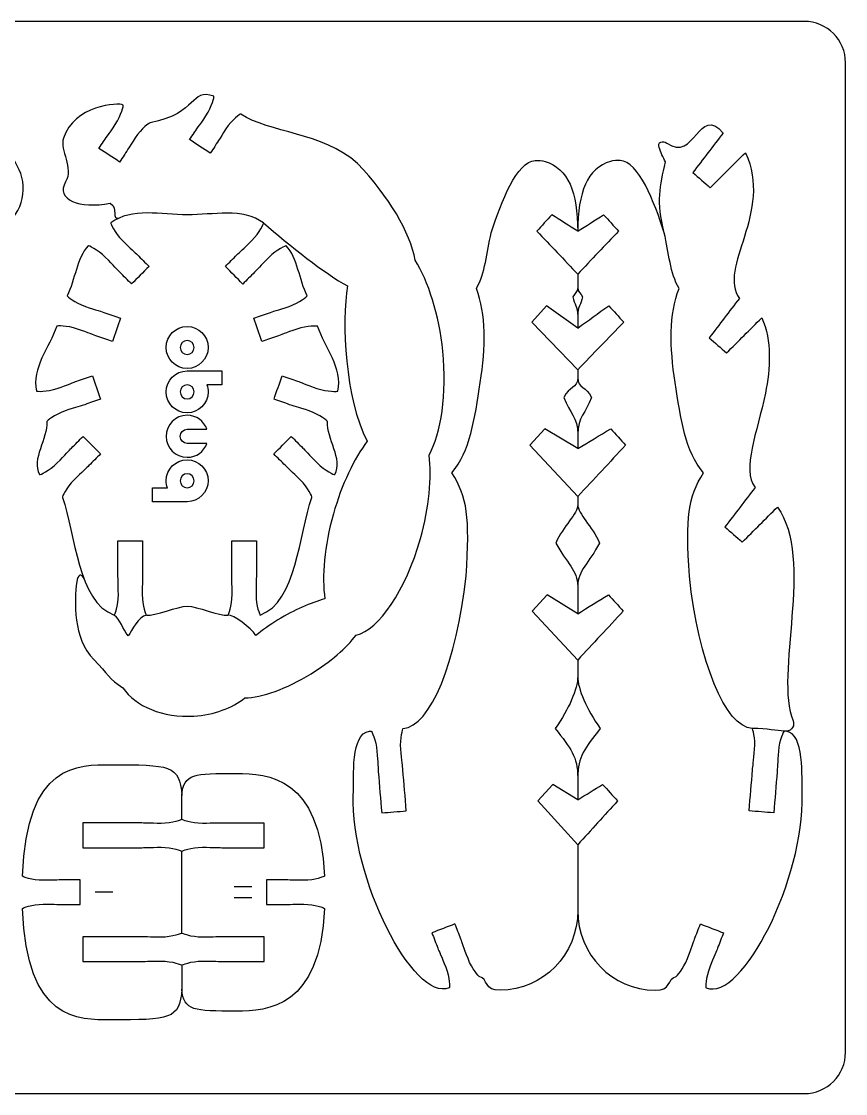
# Model space of a CAD drawing. Extents: x 218 to 438, y 182 to 312.
# Drawn here: x 338.3 to 438.3, y 182.2 to 312.2 of the extents above; entities that cross this region are included whole.
import ezdxf

# ---------------------------------------------------------------- set-up
doc = ezdxf.new("R2010")
doc.units = 0
doc.header["$MEASUREMENT"] = 0
doc.layers.add('DEFAULT', color=7, linetype='CONTINUOUS')

msp = doc.modelspace()

# ---------------------------------------------------------------- linework, layer by layer
at = {"layer": 'DEFAULT', "color": 1}
for points in [[(405.79, 275.01), (402.02, 277.73), (400.21, 275.74), (405.79, 269.95)], [(405.79, 260.4), (401.78, 262.81), (399.97, 260.82), (405.79, 254.61)], [(405.79, 240.38), (402.07, 242.69), (400.25, 240.69), (405.79, 234.77)], [(405.79, 217.82), (402.76, 219.68), (400.95, 217.68), (405.79, 212.37)], [(357.77, 215.46), (357.77, 218.35)], [(357.77, 197.75), (357.77, 194.86)]]:
    msp.add_lwpolyline(points, dxfattribs=at)
at = {"layer": 'DEFAULT', "color": 7}
for points in [[(366.28, 207.27), (364.1, 207.27)], [(349.42, 206.61), (347.24, 206.61)], [(366.28, 205.95), (364.1, 205.95)]]:
    msp.add_lwpolyline(points, dxfattribs=at)
at = {"layer": 'DEFAULT', "color": 1}
for points, knots in [([(438.27, 187.2), (438.27, 184.44), (436.03, 182.2), (433.27, 182.2), (363.27, 182.2), (293.27, 182.2), (223.27, 182.2), (220.51, 182.2), (218.27, 184.44), (218.27, 187.2), (218.27, 227.2), (218.27, 267.2), (218.27, 307.2), (218.27, 309.96), (220.51, 312.2), (223.27, 312.2), (293.27, 312.2), (363.27, 312.2), (433.27, 312.2), (436.03, 312.2), (438.27, 309.96), (438.27, 307.2), (438.27, 267.2), (438.27, 227.2), (438.27, 187.2)], [0, 0, 0, 0, 1, 1, 1, 596.277, 596.277, 596.277, 597.277, 597.277, 597.277, 937.436, 937.436, 937.436, 938.436, 938.436, 938.436, 1533.713, 1533.713, 1533.713, 1534.713, 1534.713, 1534.713, 1874.872, 1874.872, 1874.872, 1874.872]), ([(345.93, 244.56), (345.62, 245.42), (345.12, 245.09), (345.02, 244.26), (344.72, 241.9), (344.56, 237.37), (347.09, 234.83), (348.86, 233.05), (348.89, 232.45), (350.63, 231.41), (352.13, 229.16), (355.46, 227.73), (359.23, 227.97), (361.68, 228.12), (363.86, 228.95), (365.42, 230.17), (367.49, 230.23), (370.47, 231.26), (373.44, 233.09), (375.81, 234.55), (377.73, 236.23), (378.91, 237.79), (381.66, 238.4), (384.93, 243.18), (386.71, 249.5), (387.78, 253.31), (388.11, 256.92), (387.75, 259.61), (389.25, 262.25), (389.93, 267.04), (389.43, 272.2), (388.99, 276.61), (387.64, 280.76), (386.08, 283.25), (385.45, 286.58), (382.94, 290.96), (379.08, 294.98), (374.79, 298.82), (368.4, 298.66), (364.91, 300.97), (364.87, 301), (363.88, 300.31), (363.11, 299.16), (362.35, 298.01), (361.96, 297.34), (361.77, 297.05), (361.59, 296.77), (361.4, 296.49), (361.22, 296.22), (360.39, 296.77), (359.55, 297.32), (358.72, 297.87), (358.91, 298.15), (359.09, 298.43), (359.27, 298.71), (359.46, 298.99), (359.93, 299.61), (360.7, 300.76), (361.46, 301.92), (361.7, 303.1), (361.66, 303.13), (358.73, 304.12), (359.87, 301.11), (353.92, 299.9), (353.87, 299.94), (352.88, 299.25), (352.12, 298.1), (351.35, 296.95), (350.96, 296.27), (350.78, 295.99), (350.59, 295.71), (350.41, 295.43), (350.22, 295.15), (349.39, 295.71), (348.56, 296.26), (347.72, 296.81), (347.91, 297.09), (348.09, 297.37), (348.28, 297.64), (348.47, 297.93), (348.93, 298.55), (349.7, 299.7), (350.46, 300.85), (350.71, 302.03), (350.66, 302.06), (350.11, 302.43), (344.66, 302.02), (343.4, 298.03), (342.96, 296.65), (344.66, 294.38), (343.68, 292.74), (342.41, 290.62), (345.38, 289.44), (349.09, 290.15), (350.11, 289.57), (349.15, 288.07), (350.22, 288.38)], [0, 0, 0, 0, 1, 1, 1, 2, 2, 2, 3, 3, 3, 4, 4, 4, 5, 5, 5, 6, 6, 6, 7.01, 7.01, 7.01, 8.01, 8.01, 8.01, 9.01, 9.01, 9.01, 10.01, 10.01, 10.01, 11.01, 11.01, 11.01, 12.01, 12.01, 12.01, 13.01, 13.01, 13.01, 14.01, 14.01, 14.01, 15.01, 15.01, 15.01, 17.840648, 17.840648, 17.840648, 26.340065, 26.340065, 26.340065, 29.169328, 29.169328, 29.169328, 30.169328, 30.169328, 30.169328, 31.169328, 31.169328, 31.169328, 32.169328, 32.169328, 32.169328, 33.169328, 33.169328, 33.169328, 34.169328, 34.169328, 34.169328, 36.999695, 36.999695, 36.999695, 45.500498, 45.500498, 45.500498, 48.330031, 48.330031, 48.330031, 49.330031, 49.330031, 49.330031, 50.330031, 50.330031, 50.330031, 51.330031, 51.330031, 51.330031, 52.330031, 52.330031, 52.330031, 53.330031, 53.330031, 53.330031, 54.330031, 54.330031, 54.330031, 54.330031]), ([(416.27, 286.58), (415.31, 290.46), (415.76, 292.13), (416.44, 295.17), (416.13, 295.73), (415.86, 296.32), (415.65, 296.93), (415.42, 297.57), (416.11, 297.79), (416.6, 297.45), (419.98, 295.03), (420.5, 302.23), (423.41, 298.66), (422.19, 297.06), (420.97, 295.47), (419.75, 293.88), (420.46, 293.26), (421.16, 292.65), (421.86, 292.03), (423.28, 293.45), (424.7, 294.87), (426.12, 296.28), (429.52, 289.1), (422.69, 282.29), (425.39, 278.62), (424.18, 277.03), (422.96, 275.44), (421.74, 273.84), (422.44, 273.23), (423.14, 272.61), (423.84, 272), (425.26, 273.42), (426.68, 274.83), (428.1, 276.25), (429.39, 273.53), (429.13, 270.1), (428.55, 267.12), (427.56, 262.36), (425.66, 257.91), (427.3, 255.68), (426.08, 254.09), (424.86, 252.5), (423.64, 250.91), (424.35, 250.29), (425.05, 249.68), (425.75, 249.06), (427.17, 250.48), (428.59, 251.9), (430.01, 253.31), (434.53, 247.03), (429.56, 232.94), (431.92, 227.4), (432.12, 226.92), (431.83, 226.16), (431.05, 226.15), (430.98, 226.16), (430.92, 226.16), (430.85, 226.16), (430.84, 226.16), (430.84, 226.16), (430.84, 226.16), (429.83, 226.16), (428.89, 226.48), (426.95, 226.48)], [0, 0, 0, 0, 1, 1, 1, 2, 2, 2, 3, 3, 3, 4, 4, 4, 21.047387, 21.047387, 21.047387, 28.991775, 28.991775, 28.991775, 46.040122, 46.040122, 46.040122, 47.040122, 47.040122, 47.040122, 64.089097, 64.089097, 64.089097, 72.01769, 72.01769, 72.01769, 89.066753, 89.066753, 89.066753, 90.066753, 90.066753, 90.066753, 91.066753, 91.066753, 91.066753, 108.105592, 108.105592, 108.105592, 116.056473, 116.056473, 116.056473, 133.105526, 133.105526, 133.105526, 134.105526, 134.105526, 134.105526, 135.105526, 135.105526, 135.105526, 136.105526, 136.105526, 136.105526, 136.134526, 136.134526, 136.134526, 137.134526, 137.134526, 137.134526, 137.134526]), ([(331.77, 287.26), (332.63, 286.49), (334.31, 286.54), (335.42, 287.03), (338.44, 288.38), (339.18, 291.83), (338.03, 294.2), (336.63, 297.11), (334.93, 300.85), (331.9, 300.29), (331.85, 300.25), (331.85, 299.06), (332.37, 297.78), (332.88, 296.5), (333.21, 295.8), (333.34, 295.48), (333.58, 294.86), (333.83, 294.24), (334.08, 293.62), (333.15, 293.25), (332.22, 292.88), (331.29, 292.51), (331.05, 293.13), (330.8, 293.75), (330.55, 294.37), (330.43, 294.68), (330.18, 295.42), (329.67, 296.71), (329.16, 297.99), (328.33, 298.86), (328.28, 298.84), (319.86, 300.53), (315.85, 294.06), (314.34, 286.89), (312.7, 278.85), (316.74, 270.49), (307.58, 271.51), (306.66, 271.61), (305.65, 269.98), (305.55, 269.32), (305.54, 269.27), (306.58, 268.65), (307.95, 268.44), (309.32, 268.24), (310.09, 268.16), (310.43, 268.12), (311.09, 268.01), (311.74, 267.91), (312.4, 267.81), (312.25, 266.82), (312.1, 265.83), (311.95, 264.85), (311.29, 264.95), (310.63, 265.05), (309.97, 265.15), (309.63, 265.2), (308.87, 265.37), (307.51, 265.58), (306.14, 265.79), (304.96, 265.52), (304.96, 265.46), (304.88, 264.92), (305.47, 262.53), (306.63, 262.36), (308.61, 262.05), (310.59, 261.75), (312.57, 261.45), (315.78, 260.95), (317.63, 261.4), (318.61, 262.09), (318.82, 262.24), (318.99, 262.45), (319.18, 262.68), (320.59, 264.37), (321.1, 263.81), (321.83, 263.31), (322.61, 262.79), (322.9, 263.49), (322.57, 264.17)], [0, 0, 0, 0, 1, 1, 1, 2, 2, 2, 3, 3, 3, 4, 4, 4, 5, 5, 5, 10.670394, 10.670394, 10.670394, 19.17153, 19.17153, 19.17153, 24.841553, 24.841553, 24.841553, 25.841553, 25.841553, 25.841553, 26.841553, 26.841553, 26.841553, 27.841553, 27.841553, 27.841553, 28.841553, 28.841553, 28.841553, 29.841553, 29.841553, 29.841553, 30.841553, 30.841553, 30.841553, 31.841553, 31.841553, 31.841553, 37.50827, 37.50827, 37.50827, 46.006899, 46.006899, 46.006899, 51.672628, 51.672628, 51.672628, 52.672628, 52.672628, 52.672628, 53.672628, 53.672628, 53.672628, 54.672628, 54.672628, 54.672628, 71.712308, 71.712308, 71.712308, 72.712308, 72.712308, 72.712308, 73.712308, 73.712308, 73.712308, 74.712308, 74.712308, 74.712308, 75.712308, 75.712308, 75.712308, 75.712308]), ([(405.79, 204.39), (405.79, 199.05), (401.59, 194.73), (396.4, 194.73), (394.46, 194.63), (394.93, 196.12), (393.85, 196.41), (393.8, 196.39), (392.98, 197.27), (392.48, 198.56), (391.98, 199.85), (391.75, 200.59), (391.62, 200.91), (391.38, 201.53), (391.14, 202.15), (390.89, 202.77), (389.96, 202.41), (389.03, 202.05), (388.1, 201.69), (388.34, 201.07), (388.58, 200.45), (388.82, 199.82), (388.95, 199.5), (389.28, 198.8), (389.78, 197.51), (390.27, 196.22), (390.26, 195.02), (390.21, 195), (385.79, 193.34), (378.26, 208.36), (378.57, 218.4), (378.63, 220.57), (378.24, 225.86), (380.52, 226.15), (380.58, 226.15), (380.65, 226.15), (380.72, 226.16), (380.72, 226.16), (380.73, 226.16), (380.73, 226.16), (380.79, 226.16), (381.32, 225.08), (381.44, 223.71), (381.55, 222.33), (381.57, 221.55), (381.6, 221.21), (381.73, 219.55), (381.87, 217.89), (382.01, 216.23), (383, 216.31), (384, 216.39), (384.99, 216.48), (384.86, 218.14), (384.72, 219.8), (384.58, 221.46), (384.56, 221.8), (384.44, 222.57), (384.33, 223.94), (384.22, 225.32), (384.57, 226.47), (384.62, 226.48), (387.92, 226.63), (391.11, 234.62), (392.25, 244.95), (392.72, 252.18), (392.41, 254.44), (390.53, 257.48), (392.75, 260.07), (393.28, 263.97), (393.97, 268.42), (394.63, 272.69), (394.71, 276.72), (393.49, 279.81), (394.62, 281.75), (394.69, 284.06), (395.3, 286.58), (396.49, 290.36), (398.42, 295.21), (400.63, 295.35), (400.9, 295.36), (401.53, 295.33), (401.82, 295.23), (404.63, 294.36), (405.77, 291.51), (405.79, 286.75), (404.74, 287.42), (403.69, 288.09), (402.64, 288.76), (402.04, 288.1), (401.43, 287.43), (400.83, 286.77), (402.48, 285.03), (404.13, 283.3), (405.79, 281.57)], [0, 0, 0, 0, 1, 1, 1, 2, 2, 2, 3, 3, 3, 4, 4, 4, 9.665657, 9.665657, 9.665657, 18.157984, 18.157984, 18.157984, 23.822917, 23.822917, 23.822917, 24.822917, 24.822917, 24.822917, 25.822917, 25.822917, 25.822917, 26.822917, 26.822917, 26.822917, 27.822917, 27.822917, 27.822917, 28.822917, 28.822917, 28.822917, 28.852917, 28.852917, 28.852917, 29.852917, 29.852917, 29.852917, 30.852917, 30.852917, 30.852917, 45.021564, 45.021564, 45.021564, 53.519526, 53.519526, 53.519526, 67.686098, 67.686098, 67.686098, 68.686098, 68.686098, 68.686098, 69.686098, 69.686098, 69.686098, 70.686098, 70.686098, 70.686098, 71.686098, 71.686098, 71.686098, 72.686098, 72.686098, 72.686098, 73.686098, 73.686098, 73.686098, 74.686098, 74.686098, 74.686098, 75.686098, 75.686098, 75.686098, 76.686098, 76.686098, 76.686098, 77.686098, 77.686098, 77.686098, 88.269274, 88.269274, 88.269274, 95.922274, 95.922274, 95.922274, 116.292591, 116.292591, 116.292591, 116.292591]), ([(405.79, 212.37), (407.4, 214.14), (409.01, 215.91), (410.62, 217.68), (410.02, 218.35), (409.41, 219.01), (408.81, 219.68), (407.8, 219.06), (406.79, 218.44), (405.79, 217.82), (405.79, 218.72), (405.79, 219.62), (405.79, 220.53), (405.79, 223.02), (406.65, 224.08), (408.51, 226.45), (406.87, 228.87), (405.79, 231.18), (405.79, 232.79), (405.79, 233.45), (405.79, 234.11), (405.79, 234.77), (407.63, 236.74), (409.47, 238.72), (411.31, 240.69), (410.71, 241.36), (410.11, 242.02), (409.5, 242.69), (408.26, 241.92), (407.02, 241.15), (405.79, 240.38), (405.79, 241.49), (405.79, 242.61), (405.79, 243.73), (405.79, 245.63), (407.17, 246.55), (408.44, 248.95), (407.55, 251.01), (405.79, 252.49), (405.79, 253.61), (405.79, 253.94), (405.79, 254.27), (405.79, 254.61), (407.73, 256.68), (409.66, 258.75), (411.6, 260.82), (411, 261.48), (410.39, 262.15), (409.79, 262.81), (408.45, 262.01), (407.12, 261.2), (405.79, 260.4), (405.79, 260.98), (405.79, 261.55), (405.79, 262.13), (405.79, 264.25), (406.79, 264.71), (407.44, 266.61), (406.89, 267.94), (405.79, 267.66), (405.79, 269.04), (405.79, 269.34), (405.79, 269.65), (405.79, 269.95), (407.65, 271.88), (409.5, 273.81), (411.36, 275.74), (410.76, 276.4), (410.15, 277.07), (409.55, 277.73), (408.29, 276.82), (407.04, 275.92), (405.79, 275.01), (405.79, 275.49), (405.79, 275.97), (405.79, 276.45), (405.79, 277.73), (406.19, 277.8), (406.36, 278.81), (406.19, 279.29), (405.79, 279.3), (405.79, 279.95), (405.79, 280.49), (405.79, 281.03), (405.79, 281.57), (407.44, 283.3), (409.09, 285.03), (410.74, 286.77), (410.14, 287.43), (409.53, 288.1), (408.93, 288.76), (407.88, 288.09), (406.83, 287.42), (405.79, 286.75), (405.8, 291.51), (406.95, 294.36), (409.75, 295.23), (410.04, 295.33), (410.68, 295.36), (410.94, 295.35), (413.15, 295.21), (415.08, 290.36), (416.27, 286.58), (416.88, 284.06), (416.95, 281.75), (418.08, 279.81), (416.86, 276.72), (416.94, 272.69), (417.6, 268.42), (418.29, 263.97), (418.81, 260.06), (421.04, 257.48), (419.16, 254.43), (418.85, 252.18), (419.33, 244.95), (420.46, 234.62), (423.65, 226.63), (426.95, 226.48), (427, 226.47), (427.35, 225.32), (427.24, 223.94), (427.13, 222.57), (427.01, 221.8), (426.99, 221.46), (426.85, 219.8), (426.71, 218.14), (426.58, 216.48), (427.57, 216.39), (428.57, 216.31), (429.56, 216.23), (429.7, 217.89), (429.84, 219.55), (429.98, 221.21), (430, 221.55), (430.02, 222.33), (430.13, 223.71), (430.24, 225.08), (430.78, 226.16), (430.84, 226.16), (430.84, 226.16), (430.84, 226.16), (430.85, 226.16), (430.92, 226.15), (430.98, 226.15), (431.05, 226.15), (433.33, 225.86), (432.94, 220.57), (433, 218.4), (433.31, 208.36), (425.78, 193.34), (421.36, 195), (421.3, 195.02), (421.29, 196.22), (421.8, 197.51), (422.3, 198.8), (422.62, 199.5), (422.74, 199.82), (422.99, 200.45), (423.23, 201.07), (423.47, 201.69), (422.54, 202.05), (421.6, 202.41), (420.67, 202.77), (420.43, 202.15), (420.19, 201.53), (419.95, 200.91), (419.83, 200.59), (419.59, 199.85), (419.09, 198.56), (418.59, 197.27), (417.77, 196.39), (417.72, 196.41), (416.64, 196.12), (417.12, 194.63), (415.17, 194.73), (409.98, 194.73), (405.79, 199.05), (405.79, 204.39), (405.79, 207.05), (405.79, 209.71), (405.79, 212.37)], [0, 0, 0, 0, 20.359192, 20.359192, 20.359192, 28.011518, 28.011518, 28.011518, 38.063707, 38.063707, 38.063707, 45.733707, 45.733707, 45.733707, 46.733707, 46.733707, 46.733707, 47.733707, 47.733707, 47.733707, 53.362707, 53.362707, 53.362707, 76.322473, 76.322473, 76.322473, 83.968006, 83.968006, 83.968006, 96.367572, 96.367572, 96.367572, 105.867572, 105.867572, 105.867572, 106.867572, 106.867572, 106.867572, 107.867572, 107.867572, 107.867572, 110.707572, 110.707572, 110.707572, 134.832185, 134.832185, 134.832185, 142.477118, 142.477118, 142.477118, 155.724926, 155.724926, 155.724926, 160.644926, 160.644926, 160.644926, 161.644926, 161.644926, 161.644926, 162.644926, 162.644926, 162.644926, 165.234926, 165.234926, 165.234926, 188.006018, 188.006018, 188.006018, 195.659084, 195.659084, 195.659084, 208.820336, 208.820336, 208.820336, 212.900336, 212.900336, 212.900336, 213.900336, 213.900336, 213.900336, 214.900336, 214.900336, 214.900336, 219.490336, 219.490336, 219.490336, 239.853753, 239.853753, 239.853753, 247.506752, 247.506752, 247.506752, 258.081511, 258.081511, 258.081511, 259.081511, 259.081511, 259.081511, 260.081511, 260.081511, 260.081511, 261.081511, 261.081511, 261.081511, 262.081511, 262.081511, 262.081511, 263.081511, 263.081511, 263.081511, 264.081511, 264.081511, 264.081511, 265.081511, 265.081511, 265.081511, 266.081511, 266.081511, 266.081511, 267.081511, 267.081511, 267.081511, 268.081511, 268.081511, 268.081511, 282.248905, 282.248905, 282.248905, 290.747864, 290.747864, 290.747864, 304.917251, 304.917251, 304.917251, 305.917251, 305.917251, 305.917251, 306.917251, 306.917251, 306.917251, 306.946251, 306.946251, 306.946251, 307.946251, 307.946251, 307.946251, 308.946251, 308.946251, 308.946251, 309.946251, 309.946251, 309.946251, 310.946251, 310.946251, 310.946251, 311.946251, 311.946251, 311.946251, 317.611546, 317.611546, 317.611546, 326.10667, 326.10667, 326.10667, 331.771965, 331.771965, 331.771965, 332.771965, 332.771965, 332.771965, 333.771965, 333.771965, 333.771965, 334.771965, 334.771965, 334.771965, 335.771965, 335.771965, 335.771965, 358.390965, 358.390965, 358.390965, 358.390965]), ([(358.43, 241.3), (357.3, 241.31), (354.47, 240.04), (353.47, 240.21), (353.42, 240.21), (352.97, 241.33), (352.97, 242.71), (352.97, 244.09), (353.02, 244.87), (353.02, 245.21), (353.02, 246.54), (353.02, 247.88), (353.02, 249.21), (352.02, 249.21), (351.02, 249.21), (350.02, 249.21), (350.02, 247.88), (350.02, 246.54), (350.02, 245.21), (350.02, 244.87), (350.07, 244.09), (350.07, 242.71), (350.07, 241.33), (349.62, 240.21), (349.57, 240.21), (345.1, 241.85), (344.9, 250), (343.28, 254.49), (343.25, 254.53), (343.72, 255.63), (344.7, 256.61), (345.68, 257.59), (346.26, 258.1), (346.5, 258.35), (346.97, 258.82), (347.44, 259.29), (347.92, 259.76), (347.21, 260.47), (346.5, 261.17), (345.8, 261.88), (345.32, 261.41), (344.85, 260.94), (344.38, 260.47), (344.14, 260.22), (343.63, 259.64), (342.65, 258.66), (341.67, 257.69), (340.56, 257.21), (340.52, 257.25), (339.47, 259.12), (341.51, 261.6), (341.41, 263.68), (341.39, 263.74), (342.31, 264.52), (343.61, 264.97), (344.92, 265.42), (345.67, 265.62), (346, 265.73), (346.63, 265.95), (347.26, 266.17), (347.89, 266.38), (347.56, 267.33), (347.24, 268.27), (346.92, 269.22), (346.28, 269), (345.65, 268.79), (345.02, 268.57), (344.7, 268.46), (343.98, 268.16), (342.67, 267.71), (341.37, 267.27), (340.16, 267.33), (340.15, 267.38), (339.53, 270.15), (341.71, 272.69), (342.6, 275.24), (342.62, 275.29), (343.82, 275.35), (345.13, 274.9), (346.43, 274.45), (347.15, 274.15), (347.48, 274.04), (348.11, 273.82), (348.74, 273.61), (349.37, 273.39), (349.69, 274.34), (350.02, 275.28), (350.34, 276.23), (349.71, 276.44), (349.08, 276.66), (348.45, 276.88), (348.13, 276.99), (347.38, 277.19), (346.07, 277.64), (344.76, 278.09), (343.85, 278.87), (343.86, 278.93), (344.82, 280.84), (345.05, 283.54), (346.4, 285), (346.44, 285.04), (347.54, 284.56), (348.52, 283.58), (349.5, 282.61), (350.01, 282.02), (350.26, 281.78), (350.73, 281.31), (351.2, 280.84), (351.67, 280.37), (352.38, 281.07), (353.08, 281.78), (353.79, 282.49), (353.32, 282.96), (352.85, 283.43), (352.38, 283.9), (352.13, 284.14), (351.55, 284.66), (350.57, 285.63), (349.6, 286.61), (349.12, 287.72), (349.16, 287.76), (351.7, 289.69), (355.27, 288.75), (358.43, 288.75), (361.54, 288.73), (365.2, 289.64), (367.68, 287.76), (367.71, 287.72), (367.24, 286.61), (366.26, 285.63), (365.28, 284.66), (364.7, 284.14), (364.46, 283.9), (363.99, 283.43), (363.52, 282.96), (363.05, 282.49), (363.75, 281.78), (364.46, 281.07), (365.17, 280.36), (365.64, 280.84), (366.11, 281.31), (366.58, 281.78), (366.82, 282.02), (367.34, 282.6), (368.31, 283.58), (369.29, 284.56), (370.4, 285.03), (370.44, 284.99), (371.79, 283.54), (372.02, 280.84), (372.97, 278.93), (372.99, 278.87), (372.08, 278.09), (370.77, 277.64), (369.46, 277.19), (368.71, 276.99), (368.39, 276.88), (367.76, 276.66), (367.13, 276.45), (366.49, 276.23), (366.82, 275.28), (367.14, 274.34), (367.47, 273.39), (368.1, 273.61), (368.73, 273.82), (369.36, 274.04), (369.68, 274.15), (370.4, 274.45), (371.71, 274.9), (373.02, 275.34), (374.22, 275.28), (374.24, 275.23), (375.13, 272.68), (377.3, 270.14), (376.69, 267.38), (376.67, 267.33), (375.47, 267.26), (374.16, 267.71), (372.85, 268.16), (372.14, 268.46), (371.81, 268.57), (371.18, 268.79), (370.55, 269), (369.92, 269.22), (369.6, 268.27), (369.27, 267.33), (368.95, 266.38), (369.58, 266.17), (370.21, 265.95), (370.84, 265.73), (371.16, 265.62), (371.91, 265.42), (373.22, 264.97), (374.53, 264.52), (375.44, 263.74), (375.42, 263.68), (375.32, 261.6), (377.37, 259.12), (376.31, 257.25), (376.28, 257.21), (375.17, 257.69), (374.19, 258.66), (373.21, 259.64), (372.7, 260.22), (372.46, 260.47), (371.98, 260.94), (371.51, 261.41), (371.04, 261.88), (370.34, 261.17), (369.63, 260.47), (368.92, 259.76), (369.39, 259.29), (369.86, 258.82), (370.34, 258.35), (370.58, 258.1), (371.16, 257.59), (372.14, 256.61), (373.12, 255.63), (373.59, 254.53), (373.55, 254.49), (371.94, 250), (371.73, 241.85), (367.27, 240.21), (367.22, 240.21), (366.77, 241.33), (366.77, 242.71), (366.77, 244.09), (366.82, 244.87), (366.82, 245.21), (366.82, 246.54), (366.82, 247.88), (366.82, 249.21), (365.82, 249.21), (364.82, 249.21), (363.82, 249.21), (363.82, 247.88), (363.82, 246.54), (363.82, 245.21), (363.82, 244.87), (363.87, 244.09), (363.87, 242.71), (363.87, 241.33), (363.42, 240.21), (363.37, 240.21), (362.32, 240.04), (359.62, 241.31), (358.43, 241.3)], [1, 1, 1, 1, 2, 2, 2, 3, 3, 3, 4, 4, 4, 15.336, 15.336, 15.336, 23.836, 23.836, 23.836, 35.172, 35.172, 35.172, 36.172, 36.172, 36.172, 37.172, 37.172, 37.172, 38.172, 38.172, 38.172, 39.172, 39.172, 39.172, 40.172, 40.172, 40.172, 45.838047, 45.838047, 45.838047, 54.338885, 54.338885, 54.338885, 60.005639, 60.005639, 60.005639, 61.005639, 61.005639, 61.005639, 62.005639, 62.005639, 62.005639, 63.005639, 63.005639, 63.005639, 64.005639, 64.005639, 64.005639, 65.005639, 65.005639, 65.005639, 70.670423, 70.670423, 70.670423, 79.16964, 79.16964, 79.16964, 84.83537, 84.83537, 84.83537, 85.83537, 85.83537, 85.83537, 86.83537, 86.83537, 86.83537, 87.83537, 87.83537, 87.83537, 88.83537, 88.83537, 88.83537, 89.83537, 89.83537, 89.83537, 95.500802, 95.500802, 95.500802, 103.999748, 103.999748, 103.999748, 109.666127, 109.666127, 109.666127, 110.666127, 110.666127, 110.666127, 111.666127, 111.666127, 111.666127, 112.666127, 112.666127, 112.666127, 113.666127, 113.666127, 113.666127, 114.666127, 114.666127, 114.666127, 120.332173, 120.332173, 120.332173, 128.832304, 128.832304, 128.832304, 134.499058, 134.499058, 134.499058, 135.499058, 135.499058, 135.499058, 136.499058, 136.499058, 136.499058, 137.499058, 137.499058, 137.499058, 138.499058, 138.499058, 138.499058, 139.499058, 139.499058, 139.499058, 140.499058, 140.499058, 140.499058, 146.164398, 146.164398, 146.164398, 154.663821, 154.663821, 154.663821, 160.329161, 160.329161, 160.329161, 161.329161, 161.329161, 161.329161, 162.329161, 162.329161, 162.329161, 163.329161, 163.329161, 163.329161, 164.329161, 164.329161, 164.329161, 165.329161, 165.329161, 165.329161, 170.994243, 170.994243, 170.994243, 179.492813, 179.492813, 179.492813, 185.159787, 185.159787, 185.159787, 186.159787, 186.159787, 186.159787, 187.159787, 187.159787, 187.159787, 188.159787, 188.159787, 188.159787, 189.159787, 189.159787, 189.159787, 190.159787, 190.159787, 190.159787, 195.82522, 195.82522, 195.82522, 204.323841, 204.323841, 204.323841, 209.991166, 209.991166, 209.991166, 210.991166, 210.991166, 210.991166, 211.991166, 211.991166, 211.991166, 212.991166, 212.991166, 212.991166, 213.991166, 213.991166, 213.991166, 214.991166, 214.991166, 214.991166, 220.655091, 220.655091, 220.655091, 229.154515, 229.154515, 229.154515, 234.819147, 234.819147, 234.819147, 235.819147, 235.819147, 235.819147, 236.819147, 236.819147, 236.819147, 237.819147, 237.819147, 237.819147, 238.819147, 238.819147, 238.819147, 239.819147, 239.819147, 239.819147, 251.155147, 251.155147, 251.155147, 259.655147, 259.655147, 259.655147, 270.991147, 270.991147, 270.991147, 271.991147, 271.991147, 271.991147, 272.991147, 272.991147, 272.991147, 273.991147, 273.991147, 273.991147, 273.991147]), ([(367.68, 287.76), (370.76, 285.12), (375.2, 281.51), (377.86, 280.14), (377.14, 275.72), (377.56, 266.52), (380.26, 261.29), (378.66, 259.18), (377.16, 256.08), (376.15, 252.48), (375.04, 248.59), (374.73, 244.89), (375.13, 242.18), (373.4, 241.72), (371.41, 240.85), (369.42, 239.63), (368.45, 239.03), (367.55, 238.39), (366.75, 237.74), (366.13, 238.72), (364.02, 240.27), (363.37, 240.21)], [0, 0, 0, 0, 1, 1, 1, 2, 2, 2, 3, 3, 3, 4, 4, 4, 5, 5, 5, 6, 6, 6, 7, 7, 7, 7]), ([(405.79, 279.95), (405.79, 279.3), (405.39, 279.29), (405.21, 278.81), (405.38, 277.8), (405.79, 277.73), (405.79, 276.45)], [0, 0, 0, 0, 1, 1, 1, 2, 2, 2, 2]), ([(405.79, 269.04), (405.79, 267.66), (404.68, 267.94), (404.12, 266.61), (404.78, 264.71), (405.79, 264.25), (405.79, 262.13)], [0, 0, 0, 0, 1, 1, 1, 2, 2, 2, 2]), ([(405.79, 253.61), (405.79, 252.49), (404.02, 251.01), (403.13, 248.95), (404.4, 246.55), (405.79, 245.63), (405.79, 243.73)], [0, 0, 0, 0, 1, 1, 1, 2, 2, 2, 2]), ([(353.47, 240.21), (352.53, 240.07), (351.72, 238.36), (351.27, 237.69), (350.52, 238.55), (350.37, 239.66), (349.57, 240.21)], [0, 0, 0, 0, 1, 1, 1, 2, 2, 2, 2]), ([(405.79, 232.79), (405.79, 231.18), (404.7, 228.87), (403.06, 226.45), (404.92, 224.08), (405.79, 223.02), (405.79, 220.53)], [0, 0, 0, 0, 1, 1, 1, 2, 2, 2, 2]), ([(357.77, 194.86), (357.55, 191.14), (356.26, 191.14), (349.13, 191.14), (345.31, 191.14), (338.9, 190.87), (338.46, 204.65), (338.46, 204.71), (339.58, 205.16), (340.96, 205.16), (342.35, 205.16), (343.12, 205.11), (343.46, 205.11), (344.13, 205.11), (344.8, 205.11), (345.46, 205.11), (345.46, 206.11), (345.46, 207.11), (345.46, 208.11), (344.8, 208.11), (344.13, 208.11), (343.46, 208.11), (343.12, 208.11), (342.35, 208.06), (340.96, 208.06), (339.58, 208.06), (338.46, 208.5), (338.46, 208.56), (338.9, 222.35), (345.31, 222.07), (349.13, 222.07), (356.26, 222.07), (357.55, 222.07), (357.77, 218.35)], [0, 0, 0, 0, 1, 1, 1, 2, 2, 2, 3, 3, 3, 4, 4, 4, 9.669, 9.669, 9.669, 18.169, 18.169, 18.169, 23.838, 23.838, 23.838, 24.838, 24.838, 24.838, 25.838, 25.838, 25.838, 26.838, 26.838, 26.838, 27.838, 27.838, 27.838, 27.838]), ([(357.77, 218.35), (358.01, 221.02), (359.21, 221.02), (364.39, 221.02), (368.19, 221.02), (374.56, 220.61), (375.06, 208.56), (375.06, 208.51), (373.94, 208.06), (372.55, 208.06), (371.17, 208.06), (370.4, 208.11), (370.05, 208.11), (369.39, 208.11), (368.72, 208.11), (368.05, 208.11), (368.05, 207.11), (368.05, 206.11), (368.05, 205.11), (368.72, 205.11), (369.39, 205.11), (370.05, 205.11), (370.4, 205.11), (371.17, 205.16), (372.55, 205.16), (373.94, 205.16), (375.06, 204.71), (375.06, 204.65), (374.56, 192.6), (368.19, 192.2), (364.39, 192.2), (359.21, 192.2), (358.01, 192.2), (357.77, 194.86)], [0, 0, 0, 0, 1, 1, 1, 2, 2, 2, 3, 3, 3, 4, 4, 4, 9.672, 9.672, 9.672, 18.172, 18.172, 18.172, 23.844, 23.844, 23.844, 24.844, 24.844, 24.844, 25.844, 25.844, 25.844, 26.854, 26.854, 26.854, 27.854, 27.854, 27.854, 27.854]), ([(357.77, 215.46), (357.77, 215.41), (356.65, 214.96), (355.26, 214.96), (353.88, 214.96), (353.11, 215.01), (352.76, 215.01), (350.43, 215.01), (348.09, 215.01), (345.76, 215.01), (345.76, 214.01), (345.76, 213.01), (345.76, 212.01), (348.09, 212.01), (350.43, 212.01), (352.76, 212.01), (353.11, 212.01), (353.88, 212.06), (355.26, 212.06), (356.65, 212.06), (357.77, 211.61), (357.77, 211.56)], [0, 0, 0, 0, 1, 1, 1, 2, 2, 2, 21.849, 21.849, 21.849, 30.349, 30.349, 30.349, 50.198, 50.198, 50.198, 51.198, 51.198, 51.198, 52.198, 52.198, 52.198, 52.198]), ([(357.77, 197.75), (357.77, 197.81), (358.88, 198.26), (360.27, 198.26), (361.65, 198.26), (362.43, 198.21), (362.77, 198.21), (364.43, 198.21), (366.1, 198.21), (367.77, 198.21), (367.77, 199.21), (367.77, 200.21), (367.77, 201.21), (366.1, 201.21), (364.43, 201.21), (362.77, 201.21), (362.43, 201.21), (361.65, 201.16), (360.27, 201.16), (358.88, 201.16), (357.77, 201.6), (357.77, 201.66), (357.77, 204.96), (357.77, 208.26), (357.77, 211.56), (357.77, 211.61), (358.88, 212.06), (360.27, 212.06), (361.65, 212.06), (362.43, 212.01), (362.77, 212.01), (364.43, 212.01), (366.1, 212.01), (367.77, 212.01), (367.77, 213.01), (367.77, 214.01), (367.77, 215), (366.1, 215), (364.43, 215), (362.77, 215), (362.43, 215), (361.65, 214.96), (360.27, 214.96), (358.88, 214.96), (357.77, 215.4), (357.77, 215.46)], [0, 0, 0, 0, 1, 1, 1, 2, 2, 2, 16.17, 16.17, 16.17, 24.67, 24.67, 24.67, 38.84, 38.84, 38.84, 39.84, 39.84, 39.84, 40.84, 40.84, 40.84, 68.89, 68.89, 68.89, 69.89, 69.89, 69.89, 70.89, 70.89, 70.89, 85.06, 85.06, 85.06, 93.56, 93.56, 93.56, 107.73, 107.73, 107.73, 108.73, 108.73, 108.73, 109.73, 109.73, 109.73, 109.73]), ([(357.77, 201.66), (357.77, 201.61), (356.65, 201.16), (355.26, 201.16), (353.88, 201.16), (353.11, 201.21), (352.76, 201.21), (350.43, 201.21), (348.09, 201.21), (345.76, 201.21), (345.76, 200.21), (345.76, 199.21), (345.76, 198.21), (348.09, 198.21), (350.43, 198.21), (352.76, 198.21), (353.11, 198.21), (353.88, 198.26), (355.26, 198.26), (356.65, 198.26), (357.77, 197.81), (357.77, 197.75)], [0, 0, 0, 0, 1, 1, 1, 2, 2, 2, 21.849, 21.849, 21.849, 30.349, 30.349, 30.349, 50.198, 50.198, 50.198, 51.198, 51.198, 51.198, 52.198, 52.198, 52.198, 52.198])]:
    msp.add_open_spline(points, degree=3, knots=knots, dxfattribs=at)
at = {"layer": 'DEFAULT', "color": 7}
for points, knots in [([(360.96, 272.66), (360.96, 274.07), (359.82, 275.21), (358.42, 275.21), (357.01, 275.21), (355.87, 274.07), (355.87, 272.66), (355.87, 271.26), (357.01, 270.12), (358.42, 270.12), (359.82, 270.12), (360.96, 271.26), (360.96, 272.66)], [1, 1, 1, 1, 2, 2, 2, 3, 3, 3, 4, 4, 4, 5, 5, 5, 5]), ([(357.57, 272.66), (357.57, 273.13), (357.95, 273.51), (358.42, 273.51), (358.89, 273.51), (359.27, 273.13), (359.27, 272.66), (359.27, 272.2), (358.89, 271.82), (358.42, 271.82), (357.95, 271.82), (357.57, 272.2), (357.57, 272.66)], [0, 0, 0, 0, 1, 1, 1, 2, 2, 2, 3, 3, 3, 4, 4, 4, 4]), ([(360.96, 267.28), (360.96, 267.57), (360.91, 267.86), (360.82, 268.12), (361.41, 268.13), (362.01, 268.13), (362.61, 268.13), (362.61, 268.69), (362.61, 269.26), (362.61, 269.82), (361.21, 269.82), (359.81, 269.82), (358.42, 269.82), (357.01, 269.82), (355.87, 268.68), (355.87, 267.28), (355.87, 265.87), (357.01, 264.73), (358.42, 264.73), (359.82, 264.73), (360.96, 265.87), (360.96, 267.28)], [1, 1, 1, 1, 2, 2, 2, 7.069002, 7.069002, 7.069002, 11.874002, 11.874002, 11.874002, 23.747002, 23.747002, 23.747002, 24.747002, 24.747002, 24.747002, 25.747002, 25.747002, 25.747002, 26.747002, 26.747002, 26.747002, 26.747002]), ([(357.57, 267.28), (357.57, 267.75), (357.95, 268.13), (358.42, 268.13), (358.89, 268.13), (359.27, 267.75), (359.27, 267.28), (359.27, 266.81), (358.89, 266.43), (358.42, 266.43), (357.95, 266.43), (357.57, 266.81), (357.57, 267.28)], [1, 1, 1, 1, 2, 2, 2, 3, 3, 3, 4, 4, 4, 5, 5, 5, 5]), ([(358.42, 259.35), (357.01, 259.35), (355.87, 260.49), (355.87, 261.89), (355.87, 263.3), (357.01, 264.44), (358.42, 264.44), (359.53, 264.43), (360.47, 263.73), (360.82, 262.74), (360.02, 262.74), (359.22, 262.74), (358.42, 262.74), (357.95, 262.74), (357.57, 262.36), (357.57, 261.89), (357.57, 261.42), (357.95, 261.04), (358.42, 261.04), (359.22, 261.04), (360.02, 261.04), (360.82, 261.04), (360.47, 260.05), (359.53, 259.35), (358.42, 259.35)], [0, 0, 0, 0, 1, 1, 1, 2, 2, 2, 3, 3, 3, 9.803001, 9.803001, 9.803001, 10.803001, 10.803001, 10.803001, 11.803001, 11.803001, 11.803001, 18.610001, 18.610001, 18.610001, 19.610001, 19.610001, 19.610001, 19.610001]), ([(360.96, 256.51), (360.96, 257.91), (359.82, 259.05), (358.42, 259.05), (357.01, 259.05), (355.87, 257.91), (355.87, 256.5), (355.87, 256.21), (355.92, 255.92), (356.02, 255.66), (355.42, 255.66), (354.83, 255.66), (354.23, 255.66), (354.23, 255.09), (354.23, 254.53), (354.23, 253.96), (355.63, 253.96), (357.02, 253.96), (358.42, 253.96), (359.82, 253.96), (360.96, 255.1), (360.96, 256.51)], [1, 1, 1, 1, 2, 2, 2, 3, 3, 3, 4, 4, 4, 9.074, 9.074, 9.074, 13.881004, 13.881004, 13.881004, 25.748004, 25.748004, 25.748004, 26.748004, 26.748004, 26.748004, 26.748004]), ([(357.57, 256.51), (357.57, 256.97), (357.95, 257.35), (358.42, 257.35), (358.89, 257.35), (359.27, 256.97), (359.27, 256.51), (359.27, 256.04), (358.89, 255.66), (358.42, 255.66), (357.95, 255.66), (357.57, 256.04), (357.57, 256.51)], [1, 1, 1, 1, 2, 2, 2, 3, 3, 3, 4, 4, 4, 5, 5, 5, 5])]:
    msp.add_open_spline(points, degree=3, knots=knots, dxfattribs=at)

doc.saveas('drawing.dxf')
